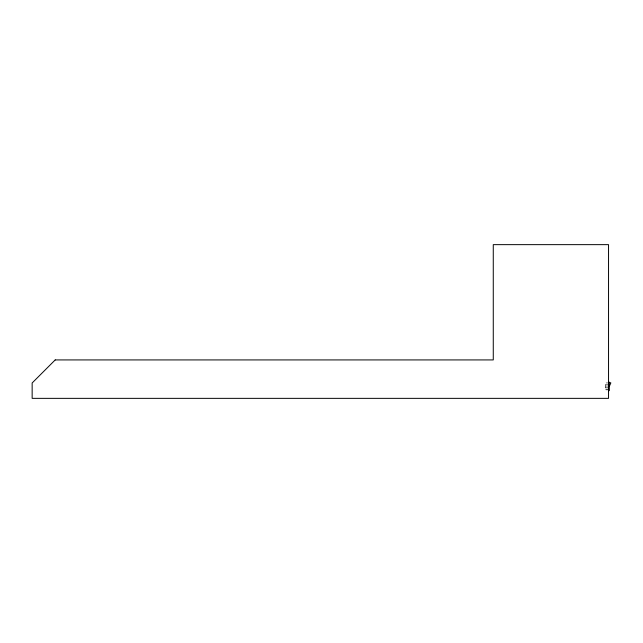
<?xml version="1.0" encoding="UTF-8"?>
<svg xmlns="http://www.w3.org/2000/svg" width="643" height="643" viewBox="0 0 643 643"><rect width="100%" height="100%" fill="white"/><g stroke="black" fill="none" stroke-linecap="round" stroke-linejoin="round"><path stroke-width="0.48" stroke-dasharray="3.21 2.41" d="M609.315 382.947L605.473 382.947L605.473 389.867L609.315 389.867M605.473 384.482L609.315 384.482M605.473 386.017L608.543 386.017M605.473 387.56L608.543 387.56M605.473 389.095L608.543 389.095"/><path stroke-width="0.96" d="M609.315 386.403L610.85 382.89L608.543 382.175M608.543 384.482L609.315 384.482M608.543 390.631L609.315 390.631L609.315 382.175M55.21 359.927L32.15 382.979L32.15 398.355L608.543 398.355L608.543 244.645L493.269 244.645L493.269 359.927L55.21 359.927"/></g></svg>
